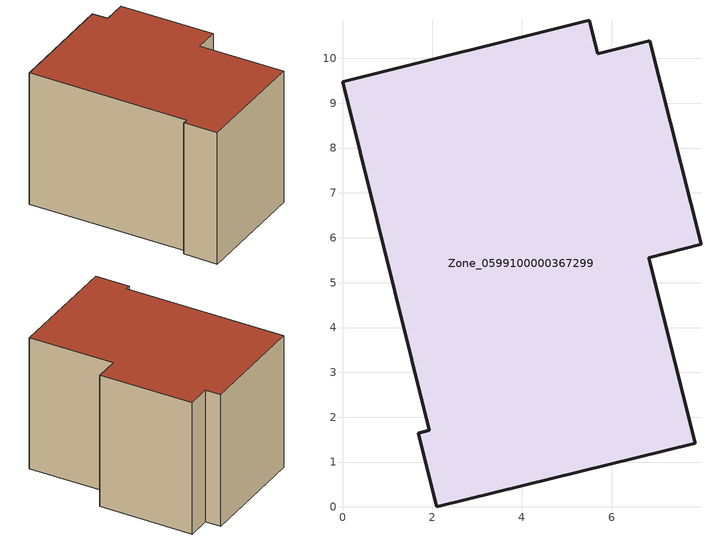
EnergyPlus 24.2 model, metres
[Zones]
Zone_0599100000367299
 floor ground (C_G): 5.69,10.11 6.85,10.4 7.99,5.85 6.83,5.56 7.86,1.43 2.1,0 1.69,1.65 1.93,1.71 0,9.48 5.5,10.85 z0
 wall outside (C_F): 1.93,1.71 1.69,1.65 2.1,0 7.86,1.43 6.83,5.56 7.99,5.85 6.85,10.4 5.69,10.11 5.5,10.85 0,9.48 1.93,1.71 z0:6.83
 roof outside (C_R): 5.5,10.85 0,9.48 1.93,1.71 1.69,1.65 2.1,0 7.86,1.43 6.83,5.56 7.99,5.85 6.85,10.4 5.69,10.11 z6.83
[BUILDING]
Pand.0599100000367299: North Axis=0; Terrain=City; Loads Convergence Tolerance Value=0.04; Temperature Convergence Tolerance Value=0.4; Solar Distribution=FullExterior; Maximum Number of Warmup Days=25; Minimum Number of Warmup Days=1
[Site:Location]
Rotterdam.The.Hague.AP_ZH_NLD Design_Conditions: Latitude=51.96; Longitude=4.45; Time Zone=1; Elevation=-4.5
[SITE:GROUNDTEMPERATURE:BUILDINGSURFACE]
18, 18, 18, 18, 18, 18, 18, 18, 18, 18, 18, 18
[MATERIAL] Thermal Absorptance=0.9; Solar Absorptance=0.7; Visible Absorptance=0.7
Name | Roughness | Thickness | Conductivity | Density | Specific Heat
G.TC.1992-2005 | MediumSmooth | 0.15 | 0.06 | 540 | 1210
F.TC.1992-2005 | Rough | 0.3 | 0.12 | 1920 | 840
R.TC.1992-2005 | MediumRough | 0.2 | 0.08 | 1500 | 1000
[CONSTRUCTION]
C_G: G.TC.1992-2005
C_F: F.TC.1992-2005
C_R: R.TC.1992-2005
[ZONE]
Zone_0599100000367299: Type=1; Multiplier=1; Ceiling Height=Autocalculate; Volume=Autocalculate; Floor Area=autocalculate; Part of Total Floor Area=Yes
[ZONEINFILTRATION:DESIGNFLOWRATE]
Infil_Zone_0599100000367299: Zone or ZoneList or Space or SpaceList=Zone_0599100000367299; Schedule=AlwaysOn; Design Flow Rate Calculation Method=Flow/Area; Flow Rate per Floor Area=0.0015; Constant Term Coefficient=1; Temperature Term Coefficient=0; Velocity Term Coefficient=0; Velocity Squared Term Coefficient=0
[HVACTEMPLATE:ZONE:IDEALLOADSAIRSYSTEM]
Zone_0599100000367299: Maximum Heating Supply Air Temperature=50; Minimum Cooling Supply Air Temperature=13; Maximum Heating Supply Air Humidity Ratio=0.0156; Minimum Cooling Supply Air Humidity Ratio=0.0077; Heating Limit=NoLimit; Cooling Limit=NoLimit; Dehumidification Control Type=ConstantSensibleHeatRatio; Cooling Sensible Heat Ratio=0.7; Dehumidification Setpoint=60; Humidification Control Type=None; Humidification Setpoint=30; Outdoor Air Method=None; Outdoor Air Flow Rate per Person=0.00944; Outdoor Air Flow Rate per Zone Floor Area=0; Outdoor Air Flow Rate per Zone=0; Demand Controlled Ventilation Type=None; Outdoor Air Economizer Type=NoEconomizer; Heat Recovery Type=None; Sensible Heat Recovery Effectiveness=0.7; Latent Heat Recovery Effectiveness=0.65
[ZONECONTROL:THERMOSTAT]
ThermostatControl_Zone_0599100000367299: Zone or ZoneList=Zone_0599100000367299; Control Type Schedule=DualSetpointControlType; Control 1=Thermostat_Zone_0599100000367299; Temperature Difference Between Cutout And Setpoint=0
[THERMOSTATSETPOINT:DUALSETPOINT]
Thermostat_Zone_0599100000367299: Heating Setpoint Temperature Schedule=HeatingSetpoint_Zone_0599100000367299; Cooling Setpoint Temperature Schedule=CoolingSetpoint_Zone_0599100000367299
[SCHEDULE:COMPACT]
HeatingSetpoint_Zone_0599100000367299: Through: 12/31, For: AllDays, Until: 24:00, 21
CoolingSetpoint_Zone_0599100000367299: Through: 12/31, For: AllDays, Until: 24:00, 24
DualSetpointControlType: Through: 12/31, For: AllDays, Until: 24:00, 4
AlwaysOn: Through: 12/31, For: AllDays, Until: 24:00, 1
